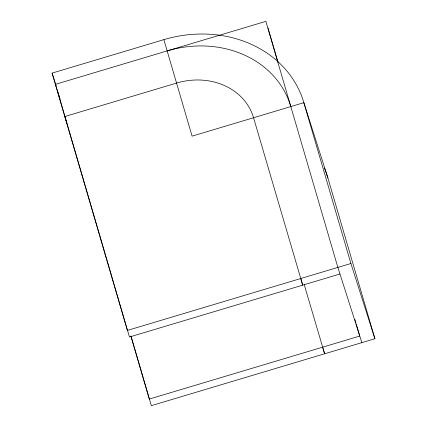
<?xml version="1.0" encoding="UTF-8"?>
<svg xmlns="http://www.w3.org/2000/svg" width="427" height="427" viewBox="0 0 427 427"><rect width="100%" height="100%" fill="white"/><g stroke="black" fill="none" stroke-linecap="round" stroke-linejoin="round"><path stroke-width="0.64" d="M374.911 338.728L350.909 263.507L127.369 330.429L52.089 73.108L163.856 39.647A116.678 100.532 -17.7 0 1 303.859 102.683L327.861 177.904L374.911 338.728L151.371 405.65L130.993 335.985M339.967 273.995L129.466 337.01L57.48 90.951M361.872 342.635L337.869 267.414L265.882 21.35L55.382 84.365L60.02 98.904M52.089 73.108L56.118 85.752M66.89 123.115L64.792 116.534L176.559 83.073A64.173 55.291 -17.7 0 1 253.558 117.74L302.711 285.151L300.843 278.767M350.909 263.507L303.859 102.683L192.086 136.144L163.856 39.647M354.912 319.433L355.851 322.652M356.219 323.906L359.774 336.049L149.274 399.069L130.95 336.433M267.98 27.931L278.078 62.443M322.748 347.407L324.616 353.786L304.221 284.66M167.149 50.909A103.067 88.805 -17.7 0 1 290.819 106.59M324.301 168.003A116.678 100.532 -17.7 0 1 327.861 177.904"/></g></svg>
